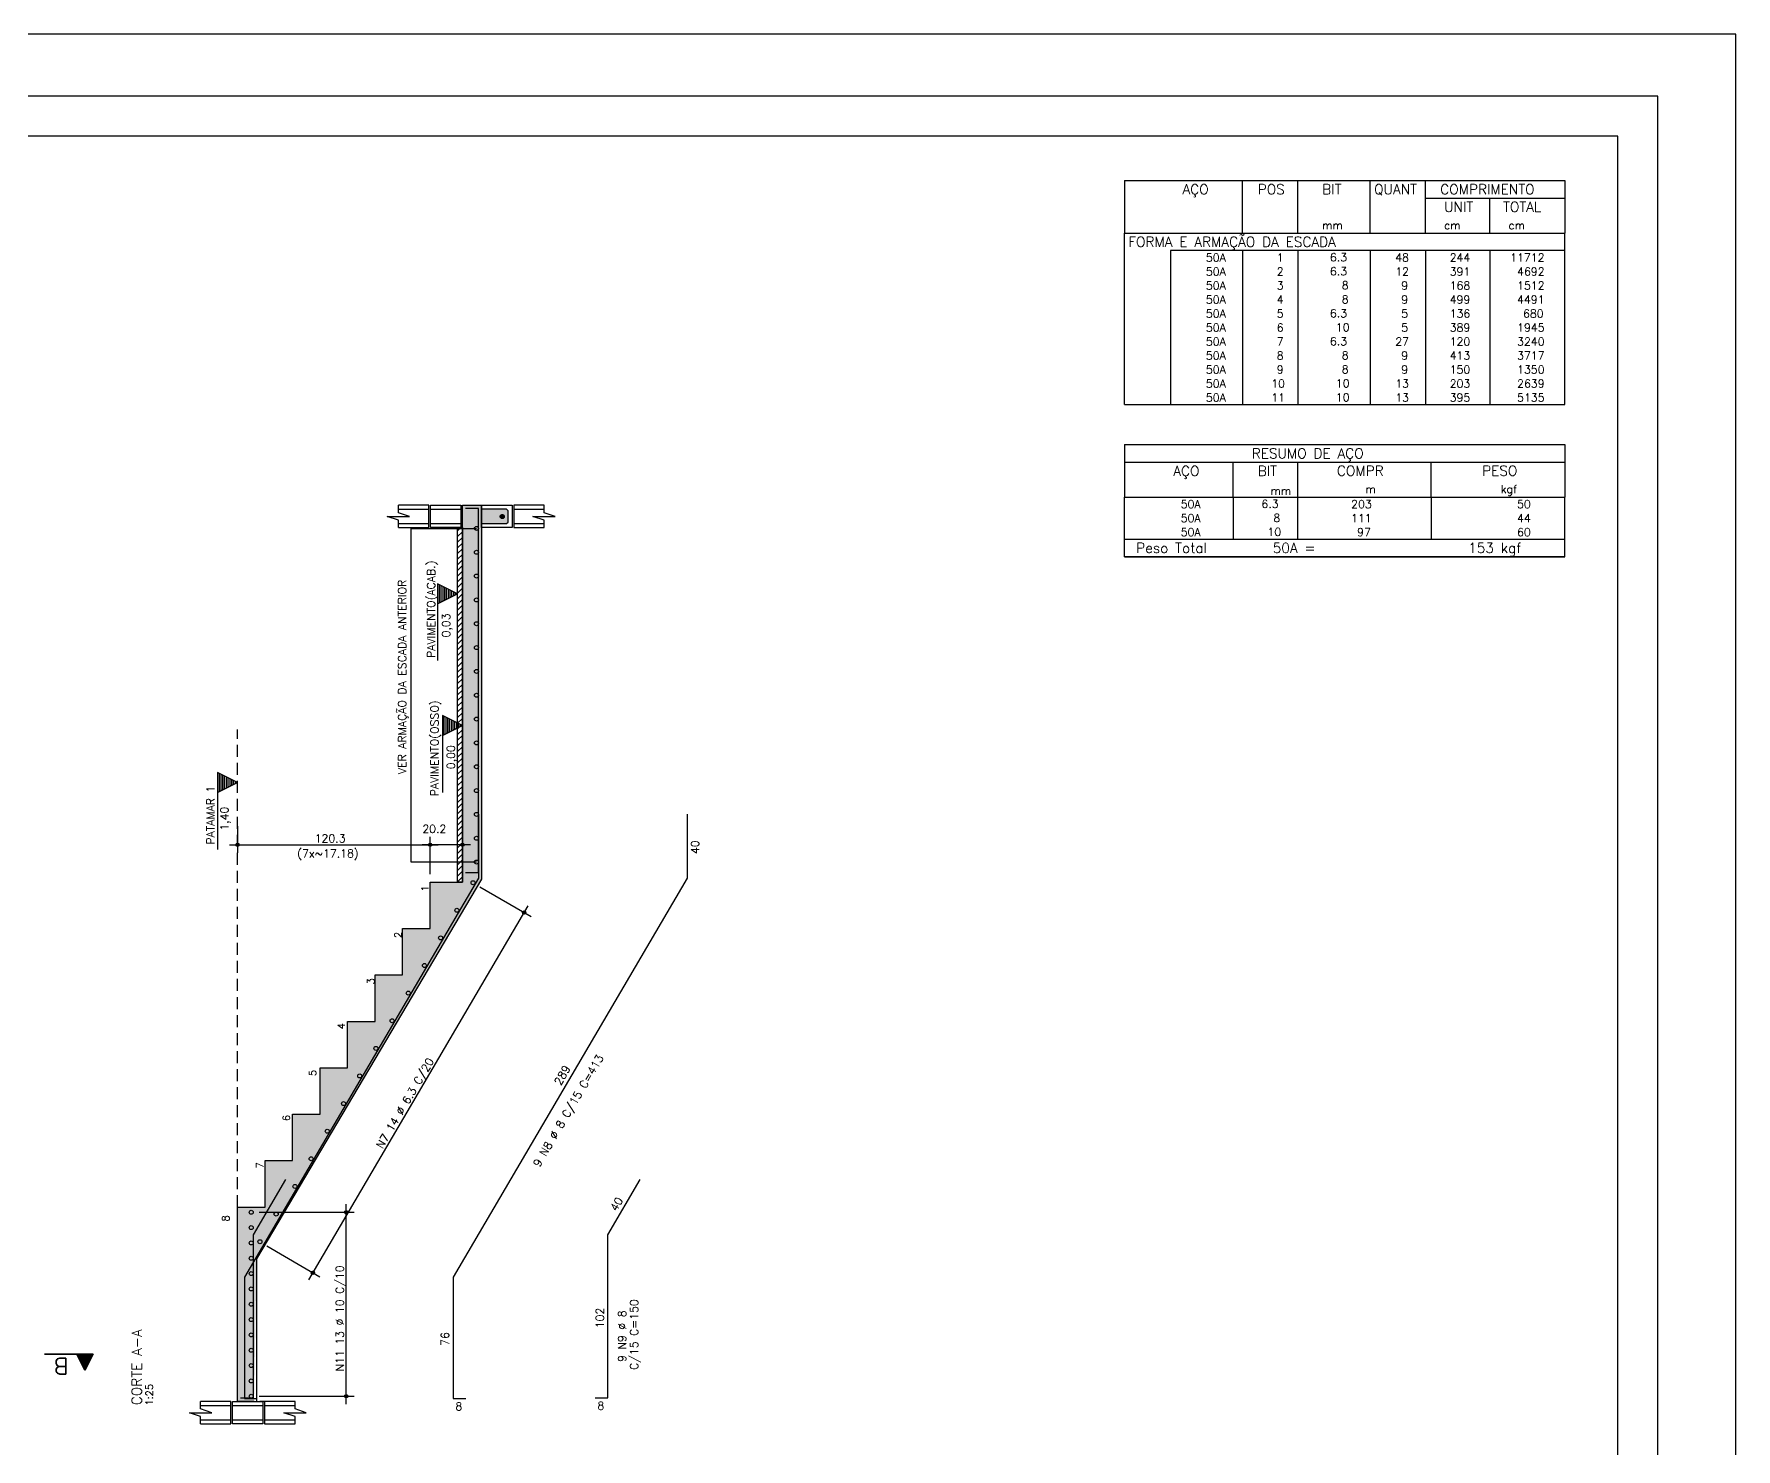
# Model space of a CAD drawing. Extents: x -3.9 to 84.1, y 0 to 62.5.
# Drawn here: x 41.57 to 84.1, y 27.14 to 62.5 of the extents above; entities that cross this region are included whole.
import ezdxf

# ---------------------------------------------------------------- set-up
doc = ezdxf.new("R2010")
doc.units = 0
doc.header["$MEASUREMENT"] = 0
doc.linetypes.add('ESTILO_TQS_0001', pattern=[0.45, 0.3, -0.15])
doc.linetypes.add('HIDDEN', pattern=[9.525, 6.35, -3.175])
doc.layers.get('Defpoints').update_dxf_attribs({"linetype": 'CONTINUOUS'})
for name, color, linetype in [('ARQ_FOLHA', 7, 'CONTINUOUS'), ('PENA_01', 1, 'CONTINUOUS'), ('PENA_02', 2, 'CONTINUOUS'), ('PENA_03', 3, 'CONTINUOUS'), ('PENA_04', 4, 'CONTINUOUS'), ('PENA_05', 5, 'CONTINUOUS'), ('PENA_10', 253, 'CONTINUOUS')]:
    doc.layers.add(name, color=color, linetype=linetype)
doc.styles.get("Standard").update_dxf_attribs({"font": 'ROMANS.SHX'})

msp = doc.modelspace()

# ---------------------------------------------------------------- linework, layer by layer
at = {"layer": 'ARQ_FOLHA', "color": 1}
for points in [[(-1.95, 1.55), (82.15, 1.55), (82.15, 60.95), (-1.95, 60.95)], [(0.55, 2.55), (81.15, 2.55), (81.15, 59.95), (0.55, 59.95)]]:
    msp.add_lwpolyline(points, close=True, dxfattribs=at)
at = {"layer": 'Defpoints', "color": 8, "linetype": 'HIDDEN', "ltscale": 100}
msp.add_lwpolyline([(-3.9, 62.5), (-3.9, 0), (84.1, 0), (84.1, 62.5)], close=True, dxfattribs=at)
at = {"layer": 'PENA_01', "linetype": 'ESTILO_TQS_0001'}
msp.add_line((46.657, 33.185), (46.657, 45.12), dxfattribs=at)
at = {"layer": 'PENA_01', "linetype": 'Continuous'}
for p, q in [((46.657, 42.702), (46.657, 42.039)), ((46.457, 42.239), (51.67, 42.239)), ((52.477, 42.239), (51.27, 42.239)), ((51.47, 41.505), (51.47, 42.439)), ((51.47, 41.505), (51.47, 42.439)), ((52.277, 42.154), (52.277, 42.439)), ((52.714, 41.191), (53.99, 40.443)), ((48.441, 31.371), (53.919, 40.716)), ((49.372, 28.259), (49.372, 33.255)), ((47.198, 33.055), (49.572, 33.055)), ((47.39, 32.219), (48.714, 31.443)), ((47.198, 28.459), (49.572, 28.459))]:
    msp.add_line(p, q, dxfattribs=at)
msp.add_lwpolyline([(47.069, 28.325), (46.657, 28.325), (46.657, 33.185), (47.345, 33.185), (47.345, 34.345), (48.032, 34.345), (48.032, 35.505), (48.72, 35.505), (48.72, 36.665), (49.407, 36.665), (49.407, 37.825), (50.095, 37.825), (50.095, 38.985), (50.783, 38.985), (50.783, 40.145), (51.47, 40.145), (51.47, 41.305), (52.277, 41.305), (52.277, 50.724), (52.757, 50.724), (52.757, 41.38), (47.133, 31.895), (47.133, 28.325)], dxfattribs=at)
at = {"layer": 'PENA_02', "linetype": 'Continuous'}
for p, q in [((68.82, 58.839), (68.82, 57.526)), ((68.82, 58.839), (79.82, 58.839)), ((71.77, 57.526), (71.77, 58.839)), ((73.15, 57.526), (73.15, 58.839)), ((74.96, 57.526), (74.96, 58.839)), ((76.34, 57.526), (76.34, 58.839)), ((79.82, 58.839), (79.82, 57.526)), ((76.34, 58.401), (79.82, 58.401)), ((77.95, 57.526), (77.95, 58.401)), ((68.82, 57.526), (79.82, 57.526)), ((68.82, 57.089), (68.82, 57.526)), ((68.82, 57.526), (79.82, 57.526)), ((79.82, 57.089), (79.82, 57.526)), ((68.82, 56.739), (68.82, 57.089)), ((79.82, 57.089), (69.97, 57.089)), ((69.97, 57.089), (69.97, 56.739)), ((71.77, 57.089), (71.77, 56.739)), ((73.15, 57.089), (73.15, 56.739)), ((74.96, 57.089), (74.96, 56.739)), ((76.34, 57.089), (76.34, 56.739)), ((77.95, 57.089), (77.95, 56.739)), ((79.82, 56.739), (79.82, 57.089)), ((68.82, 56.389), (68.82, 56.739)), ((69.97, 56.739), (69.97, 56.389)), ((71.77, 56.739), (71.77, 56.389)), ((73.15, 56.739), (73.15, 56.389)), ((74.96, 56.739), (74.96, 56.389)), ((76.34, 56.739), (76.34, 56.389)), ((77.95, 56.739), (77.95, 56.389)), ((79.82, 56.389), (79.82, 56.739)), ((68.82, 56.039), (68.82, 56.389)), ((69.97, 56.389), (69.97, 56.039)), ((71.77, 56.389), (71.77, 56.039)), ((73.15, 56.389), (73.15, 56.039)), ((74.96, 56.389), (74.96, 56.039)), ((76.34, 56.389), (76.34, 56.039)), ((77.95, 56.389), (77.95, 56.039)), ((79.82, 56.039), (79.82, 56.389)), ((68.82, 55.689), (68.82, 56.039)), ((69.97, 56.039), (69.97, 55.689)), ((71.77, 56.039), (71.77, 55.689)), ((73.15, 56.039), (73.15, 55.689)), ((74.96, 56.039), (74.96, 55.689)), ((76.34, 56.039), (76.34, 55.689)), ((77.95, 56.039), (77.95, 55.689)), ((79.82, 55.689), (79.82, 56.039)), ((68.82, 55.339), (68.82, 55.689)), ((68.82, 54.989), (68.82, 55.339)), ((69.97, 55.689), (69.97, 55.339)), ((69.97, 55.339), (69.97, 54.989)), ((71.77, 55.689), (71.77, 55.339)), ((71.77, 55.339), (71.77, 54.989)), ((73.15, 55.689), (73.15, 55.339)), ((73.15, 55.339), (73.15, 54.989)), ((74.96, 55.689), (74.96, 55.339)), ((74.96, 55.339), (74.96, 54.989)), ((76.34, 55.689), (76.34, 55.339)), ((76.34, 55.339), (76.34, 54.989)), ((77.95, 55.689), (77.95, 55.339)), ((77.95, 55.339), (77.95, 54.989)), ((79.82, 55.339), (79.82, 55.689)), ((79.82, 54.989), (79.82, 55.339)), ((68.82, 54.639), (68.82, 54.989)), ((69.97, 54.989), (69.97, 54.639)), ((71.77, 54.989), (71.77, 54.639)), ((73.15, 54.989), (73.15, 54.639)), ((74.96, 54.989), (74.96, 54.639)), ((76.34, 54.989), (76.34, 54.639)), ((77.95, 54.989), (77.95, 54.639)), ((79.82, 54.639), (79.82, 54.989)), ((68.82, 54.289), (68.82, 54.639)), ((69.97, 54.639), (69.97, 54.289)), ((71.77, 54.639), (71.77, 54.289)), ((73.15, 54.639), (73.15, 54.289)), ((74.96, 54.639), (74.96, 54.289)), ((76.34, 54.639), (76.34, 54.289)), ((77.95, 54.639), (77.95, 54.289)), ((79.82, 54.289), (79.82, 54.639)), ((68.82, 53.939), (68.82, 54.289)), ((69.97, 54.289), (69.97, 53.939)), ((71.77, 54.289), (71.77, 53.939)), ((73.15, 54.289), (73.15, 53.939)), ((74.96, 54.289), (74.96, 53.939)), ((76.34, 54.289), (76.34, 53.939)), ((77.95, 54.289), (77.95, 53.939)), ((79.82, 53.939), (79.82, 54.289)), ((68.82, 53.589), (68.82, 53.939)), ((68.82, 53.239), (68.82, 53.589)), ((69.97, 53.939), (69.97, 53.589)), ((69.97, 53.589), (69.97, 53.239)), ((71.77, 53.939), (71.77, 53.589)), ((71.77, 53.589), (71.77, 53.239)), ((73.15, 53.939), (73.15, 53.589)), ((73.15, 53.589), (73.15, 53.239)), ((74.96, 53.939), (74.96, 53.589)), ((74.96, 53.589), (74.96, 53.239)), ((76.34, 53.939), (76.34, 53.589)), ((76.34, 53.589), (76.34, 53.239)), ((77.95, 53.939), (77.95, 53.589)), ((77.95, 53.589), (77.95, 53.239)), ((79.82, 53.589), (79.82, 53.939)), ((79.82, 53.239), (79.82, 53.589)), ((68.82, 53.239), (79.82, 53.239)), ((68.82, 52.239), (68.82, 50.926)), ((68.82, 52.239), (79.82, 52.239)), ((79.82, 52.239), (79.82, 50.926)), ((68.82, 51.801), (79.82, 51.801)), ((71.54, 50.926), (71.54, 51.801)), ((73.15, 50.926), (73.15, 51.801)), ((76.485, 50.926), (76.485, 51.801)), ((68.82, 50.926), (79.82, 50.926)), ((68.82, 50.576), (68.82, 50.926)), ((71.54, 50.926), (71.54, 50.576)), ((73.15, 50.576), (73.15, 50.926)), ((76.485, 50.926), (76.485, 50.576)), ((79.82, 50.576), (79.82, 50.926)), ((68.82, 50.226), (68.82, 50.576)), ((68.82, 49.876), (68.82, 50.226)), ((71.54, 50.576), (71.54, 50.226)), ((71.54, 50.226), (71.54, 49.876)), ((73.15, 50.226), (73.15, 50.576)), ((73.15, 49.876), (73.15, 50.226)), ((76.485, 50.576), (76.485, 50.226)), ((76.485, 50.226), (76.485, 49.876)), ((79.82, 50.226), (79.82, 50.576)), ((79.82, 49.876), (79.82, 50.226)), ((68.82, 49.876), (79.82, 49.876)), ((68.82, 49.439), (68.82, 49.876)), ((68.82, 49.876), (79.82, 49.876)), ((79.82, 49.439), (79.82, 49.876)), ((79.82, 49.439), (68.82, 49.439)), ((68.82, 49.439), (79.82, 49.439))]:
    msp.add_line(p, q, dxfattribs=at)
for points in [[(-1.95, 1.55), (82.15, 1.55), (82.15, 60.95), (-1.95, 60.95), (-1.95, 1.55)], [(50.677, 50.164), (50.677, 50.35), (50.397, 50.444), (50.957, 50.444), (50.677, 50.537), (50.677, 50.724)], [(54.317, 50.164), (54.317, 50.35), (54.037, 50.444), (54.597, 50.444), (54.317, 50.537), (54.317, 50.724)], [(45.733, 27.765), (45.733, 27.952), (45.453, 28.045), (46.013, 28.045), (45.733, 28.139), (45.733, 28.325)], [(48.093, 27.765), (48.093, 27.952), (47.813, 28.045), (48.373, 28.045), (48.093, 28.139), (48.093, 28.325)]]:
    msp.add_lwpolyline(points, dxfattribs=at)
for centre, radius in [((46.657, 42.239), 0.04), ((46.657, 42.239), 0.02), ((51.47, 42.239), 0.04), ((51.47, 42.239), 0.04), ((51.47, 42.239), 0.02), ((51.47, 42.239), 0.02), ((52.277, 42.239), 0.04), ((52.277, 42.239), 0.02), ((53.818, 40.544), 0.0416), ((53.818, 40.544), 0.0208), ((49.372, 33.055), 0.0416), ((49.372, 33.055), 0.0208), ((48.542, 31.544), 0.0416), ((48.542, 31.544), 0.0208), ((49.372, 28.459), 0.0416), ((49.372, 28.459), 0.0208)]:
    msp.add_circle(centre, radius, dxfattribs=at)
at = {"layer": 'PENA_03', "linetype": 'Continuous'}
for p, q in [((51.437, 50.724), (50.677, 50.724)), ((50.677, 50.624), (51.437, 50.624)), ((51.437, 50.164), (51.437, 50.724)), ((51.477, 50.624), (52.237, 50.624)), ((54.317, 50.724), (53.557, 50.724)), ((53.557, 50.724), (53.557, 50.164)), ((53.557, 50.624), (54.317, 50.624)), ((50.677, 50.264), (51.437, 50.264)), ((51.477, 50.264), (52.237, 50.264)), ((53.557, 50.264), (54.317, 50.264)), ((50.677, 50.164), (51.437, 50.164)), ((50.993, 41.807), (50.993, 50.145)), ((50.993, 50.145), (52.627, 50.145)), ((52.157, 50.085), (52.237, 50.164)), ((52.157, 49.943), (52.277, 50.063)), ((52.157, 49.802), (52.277, 49.922)), ((52.157, 49.66), (52.277, 49.78)), ((53.557, 50.164), (54.317, 50.164)), ((52.157, 49.519), (52.277, 49.639)), ((52.157, 49.377), (52.277, 49.497)), ((52.157, 49.236), (52.277, 49.356)), ((52.157, 49.095), (52.277, 49.215)), ((52.157, 48.953), (52.277, 49.073)), ((52.157, 48.812), (52.277, 48.932)), ((51.657, 48.761), (51.657, 46.841)), ((52.157, 48.511), (51.657, 48.761)), ((52.157, 48.511), (51.657, 48.261)), ((51.702, 48.283), (51.702, 48.738)), ((51.747, 48.305), (51.747, 48.716)), ((51.791, 48.327), (51.791, 48.694)), ((51.836, 48.35), (51.836, 48.671)), ((51.88, 48.372), (51.88, 48.649)), ((51.925, 48.394), (51.925, 48.627)), ((51.97, 48.417), (51.97, 48.605)), ((52.014, 48.439), (52.014, 48.582)), ((52.059, 48.461), (52.059, 48.56)), ((52.103, 48.484), (52.103, 48.538)), ((52.157, 48.67), (52.277, 48.79)), ((52.157, 48.529), (52.277, 48.649)), ((52.157, 48.388), (52.277, 48.508)), ((52.157, 48.246), (52.277, 48.366)), ((52.157, 48.105), (52.277, 48.225)), ((52.157, 47.963), (52.277, 48.083)), ((52.157, 47.822), (52.277, 47.942)), ((52.157, 47.68), (52.277, 47.8)), ((52.157, 47.539), (52.277, 47.659)), ((52.157, 47.398), (52.277, 47.518)), ((52.157, 47.256), (52.277, 47.376)), ((52.157, 47.115), (52.277, 47.235)), ((52.157, 46.973), (52.277, 47.093)), ((52.157, 46.832), (52.277, 46.952)), ((52.157, 46.69), (52.277, 46.81)), ((52.157, 46.549), (52.277, 46.669)), ((52.157, 46.408), (52.277, 46.528)), ((52.157, 46.266), (52.277, 46.386)), ((52.157, 46.125), (52.277, 46.245)), ((52.157, 45.983), (52.277, 46.103)), ((52.157, 45.842), (52.277, 45.962)), ((52.157, 45.701), (52.277, 45.821)), ((52.157, 45.559), (52.277, 45.679)), ((52.157, 45.418), (52.277, 45.538)), ((51.777, 45.468), (51.777, 43.548)), ((52.277, 45.218), (51.777, 45.468)), ((52.277, 45.218), (51.777, 44.968)), ((51.822, 44.991), (51.822, 45.446)), ((51.867, 45.013), (51.867, 45.424)), ((51.911, 45.035), (51.911, 45.402)), ((51.956, 45.058), (51.956, 45.379)), ((52, 45.08), (52, 45.357)), ((52.045, 45.102), (52.045, 45.335)), ((52.09, 45.125), (52.09, 45.312)), ((52.134, 45.147), (52.134, 45.29)), ((52.157, 45.276), (52.277, 45.396)), ((52.157, 45.135), (52.277, 45.255)), ((52.157, 44.993), (52.277, 45.113)), ((52.179, 45.169), (52.179, 45.268)), ((52.223, 45.191), (52.223, 45.245)), ((52.157, 44.852), (52.277, 44.972)), ((52.157, 44.711), (52.277, 44.831)), ((52.157, 44.569), (52.277, 44.689)), ((52.157, 44.428), (52.277, 44.548)), ((52.157, 44.286), (52.277, 44.406)), ((52.157, 44.145), (52.277, 44.265)), ((46.157, 44.042), (46.157, 42.122)), ((46.657, 43.792), (46.157, 44.042)), ((46.202, 43.565), (46.202, 44.02)), ((46.246, 43.587), (46.246, 43.998)), ((46.291, 43.609), (46.291, 43.975)), ((46.335, 43.631), (46.335, 43.953)), ((46.38, 43.654), (46.38, 43.931)), ((46.425, 43.676), (46.425, 43.908)), ((46.469, 43.698), (46.469, 43.886)), ((46.514, 43.721), (46.514, 43.864)), ((46.558, 43.743), (46.558, 43.842)), ((46.603, 43.765), (46.603, 43.819)), ((52.157, 44.003), (52.277, 44.123)), ((52.157, 43.862), (52.277, 43.982)), ((52.157, 43.721), (52.277, 43.841)), ((46.657, 43.792), (46.157, 43.542)), ((52.157, 43.579), (52.277, 43.699)), ((52.157, 43.438), (52.277, 43.558)), ((52.157, 43.296), (52.277, 43.416)), ((52.157, 43.155), (52.277, 43.275)), ((52.157, 43.014), (52.277, 43.134)), ((52.157, 42.872), (52.277, 42.992)), ((52.157, 42.731), (52.277, 42.851)), ((52.157, 42.589), (52.277, 42.709)), ((52.157, 42.448), (52.277, 42.568)), ((52.157, 42.306), (52.277, 42.426)), ((52.157, 42.165), (52.277, 42.285)), ((52.157, 42.024), (52.277, 42.144)), ((52.627, 41.807), (50.993, 41.807)), ((52.157, 41.882), (52.277, 42.002)), ((52.157, 41.741), (52.277, 41.861)), ((52.157, 41.599), (52.277, 41.719)), ((52.157, 41.458), (52.277, 41.578)), ((52.157, 41.316), (52.277, 41.436)), ((46.493, 28.325), (45.733, 28.325)), ((45.733, 28.225), (46.493, 28.225)), ((46.493, 27.765), (46.493, 28.325)), ((46.533, 28.225), (47.293, 28.225)), ((47.973, 28.324), (47.213, 28.324)), ((48.093, 28.325), (47.333, 28.325)), ((47.333, 28.325), (47.333, 27.765)), ((47.333, 28.225), (48.093, 28.225)), ((45.733, 27.865), (46.493, 27.865)), ((45.733, 27.765), (46.493, 27.765)), ((46.533, 27.865), (47.293, 27.865)), ((47.333, 27.865), (48.093, 27.865)), ((47.333, 27.765), (48.093, 27.765))]:
    msp.add_line(p, q, dxfattribs=at)
for points in [[(52.237, 50.724), (52.237, 50.164), (51.477, 50.164), (51.477, 50.724), (52.237, 50.724)], [(53.517, 50.724), (53.517, 50.164), (52.757, 50.164), (52.757, 50.724), (53.517, 50.724)], [(52.757, 50.264), (53.377, 50.264), (53.417, 50.304), (53.417, 50.584), (53.377, 50.624), (52.757, 50.624)], [(53.271, 50.391), (53.261, 50.392), (53.251, 50.396), (53.242, 50.401), (53.234, 50.408), (53.228, 50.416), (53.223, 50.426), (53.221, 50.436), (53.221, 50.447), (53.223, 50.457), (53.228, 50.466), (53.234, 50.475), (53.242, 50.482), (53.251, 50.487), (53.261, 50.49), (53.271, 50.491), (53.281, 50.49), (53.291, 50.487), (53.3, 50.482), (53.308, 50.475), (53.314, 50.466), (53.319, 50.457), (53.321, 50.447), (53.321, 50.436), (53.319, 50.426), (53.314, 50.416), (53.308, 50.408), (53.3, 50.401), (53.291, 50.396), (53.281, 50.392), (53.271, 50.391)], [(52.277, 41.305), (52.157, 41.305), (52.157, 50.164), (52.277, 50.164), (52.277, 41.305)], [(51.657, 48.261), (52.157, 48.511), (51.657, 48.761), (51.657, 48.261)], [(51.777, 44.968), (52.277, 45.218), (51.777, 45.468), (51.777, 44.968)], [(46.157, 43.542), (46.657, 43.792), (46.157, 44.042), (46.157, 43.542)], [(43.048, 29.51), (42.843, 29.101), (42.639, 29.51), (43.048, 29.51)], [(47.293, 28.325), (47.293, 27.765), (46.533, 27.765), (46.533, 28.325), (47.293, 28.325)]]:
    msp.add_lwpolyline(points, dxfattribs=at)
for centre in [(52.627, 50.145), (53.271, 50.441), (52.627, 49.549), (52.627, 48.954), (52.627, 48.358), (52.627, 47.763), (52.627, 47.167), (52.627, 46.571), (52.627, 45.976), (52.627, 45.38), (52.627, 44.785), (52.627, 44.189), (52.627, 43.593), (52.627, 42.998), (52.627, 42.402), (52.627, 41.807), (52.541, 41.292), (52.137, 40.602), (51.732, 39.912), (51.328, 39.222), (50.923, 38.532), (50.519, 37.841), (50.114, 37.151), (49.709, 36.461), (49.305, 35.771), (48.9, 35.081), (48.496, 34.391), (48.091, 33.7), (46.998, 33.055), (47.622, 33.01), (46.998, 32.672), (46.998, 32.289), (47.218, 32.32), (46.998, 31.906), (46.998, 31.523), (46.998, 31.139), (46.998, 30.757), (46.998, 30.373), (46.998, 29.991), (46.998, 29.606), (46.998, 29.225), (46.998, 28.84), (46.998, 28.459)]:
    msp.add_circle(centre, 0.05, dxfattribs=at)
for points in [[(53.271, 50.391), (53.221, 50.447), (53.223, 50.457)], [(53.271, 50.391), (53.221, 50.436), (53.221, 50.447)], [(53.271, 50.391), (53.223, 50.426), (53.221, 50.436)], [(53.271, 50.391), (53.223, 50.457), (53.228, 50.466)], [(53.271, 50.391), (53.228, 50.416), (53.223, 50.426)], [(53.271, 50.391), (53.228, 50.466), (53.234, 50.475)], [(53.271, 50.391), (53.234, 50.408), (53.228, 50.416)], [(53.271, 50.391), (53.234, 50.475), (53.242, 50.482)], [(53.271, 50.391), (53.242, 50.401), (53.234, 50.408)], [(53.271, 50.391), (53.242, 50.482), (53.251, 50.487)], [(53.271, 50.391), (53.251, 50.396), (53.242, 50.401)], [(53.271, 50.391), (53.251, 50.487), (53.261, 50.49)], [(53.271, 50.391), (53.261, 50.392), (53.251, 50.396)], [(53.271, 50.391), (53.261, 50.49), (53.271, 50.491)], [(53.271, 50.391), (53.271, 50.491), (53.281, 50.49)], [(53.271, 50.391), (53.281, 50.49), (53.291, 50.487)], [(53.271, 50.391), (53.291, 50.487), (53.3, 50.482)], [(53.271, 50.391), (53.3, 50.482), (53.308, 50.475)], [(53.271, 50.391), (53.308, 50.475), (53.314, 50.466)], [(53.271, 50.391), (53.314, 50.466), (53.319, 50.457)], [(53.271, 50.391), (53.319, 50.457), (53.321, 50.447)], [(53.271, 50.391), (53.321, 50.447), (53.321, 50.436)], [(53.271, 50.391), (53.321, 50.436), (53.319, 50.426)], [(53.271, 50.391), (53.319, 50.426), (53.314, 50.416)], [(53.271, 50.391), (53.314, 50.416), (53.308, 50.408)], [(53.271, 50.391), (53.308, 50.408), (53.3, 50.401)], [(53.271, 50.391), (53.3, 50.401), (53.291, 50.396)], [(53.271, 50.391), (53.291, 50.396), (53.281, 50.392)], [(53.271, 50.391), (53.281, 50.392), (53.271, 50.391)]]:
    msp.add_solid(points, dxfattribs=at)
at = {"layer": 'PENA_04', "linetype": 'Continuous'}
for p, q in [((41.835, 29.512), (43.051, 29.512)), ((43.048, 29.51), (41.835, 29.51)), ((42.843, 29.097), (42.637, 29.51)), ((42.843, 29.101), (42.639, 29.51)), ((43.033, 29.48), (42.654, 29.48)), ((43.017, 29.448), (42.67, 29.448)), ((43.001, 29.416), (42.686, 29.416)), ((42.985, 29.384), (42.702, 29.384)), ((42.969, 29.352), (42.718, 29.352)), ((43.051, 29.512), (42.843, 29.097)), ((43.048, 29.51), (42.843, 29.101)), ((42.953, 29.32), (42.734, 29.32)), ((42.937, 29.289), (42.749, 29.288)), ((42.921, 29.256), (42.765, 29.256)), ((42.905, 29.225), (42.781, 29.225)), ((42.889, 29.193), (42.797, 29.193)), ((42.873, 29.161), (42.813, 29.161)), ((42.857, 29.129), (42.829, 29.129))]:
    msp.add_line(p, q, dxfattribs=at)
at = {"layer": 'PENA_05', "linetype": 'Continuous'}
for p, q in [((52.677, 50.644), (52.357, 50.644)), ((52.677, 41.543), (52.677, 50.644)), ((52.677, 43.006), (52.677, 41.406)), ((57.889, 43.006), (57.889, 41.406)), ((52.677, 41.406), (46.829, 31.43)), ((57.889, 41.406), (52.041, 31.43)), ((52.357, 41.543), (52.677, 41.543)), ((47.053, 32.49), (47.863, 33.871)), ((55.911, 32.49), (56.72, 33.871)), ((47.053, 28.421), (47.053, 32.49)), ((55.911, 28.421), (55.911, 32.49)), ((46.829, 31.43), (46.829, 28.405)), ((52.041, 31.43), (52.041, 28.405)), ((46.733, 28.421), (47.053, 28.421)), ((46.829, 28.405), (47.149, 28.405)), ((52.041, 28.405), (52.361, 28.405)), ((55.591, 28.421), (55.911, 28.421))]:
    msp.add_line(p, q, dxfattribs=at)
at = {"layer": 'PENA_10', "linetype": 'Continuous'}
for points in [[(52.757, 41.38), (52.277, 41.305), (52.277, 50.724)], [(52.757, 41.38), (52.277, 50.724), (52.757, 50.724)], [(52.757, 50.624), (52.757, 50.264), (53.377, 50.264)], [(52.757, 50.624), (53.377, 50.264), (53.417, 50.304)], [(52.757, 50.624), (53.417, 50.304), (53.417, 50.584)], [(52.757, 50.624), (53.417, 50.584), (53.377, 50.624)], [(52.757, 50.624), (53.377, 50.624), (52.757, 50.624)], [(52.757, 41.38), (47.133, 31.895), (47.345, 33.185)], [(52.757, 41.38), (47.345, 33.185), (48.032, 34.345)], [(52.757, 41.38), (48.032, 34.345), (48.72, 35.505)], [(52.757, 41.38), (48.72, 35.505), (49.407, 36.665)], [(52.757, 41.38), (49.407, 36.665), (50.095, 37.825)], [(52.757, 41.38), (50.095, 37.825), (50.783, 38.985)], [(52.757, 41.38), (50.783, 38.985), (51.47, 40.145)], [(52.757, 41.38), (51.47, 40.145), (52.277, 41.305)], [(52.277, 41.305), (51.47, 40.145), (51.47, 41.305)], [(51.47, 40.145), (50.783, 38.985), (50.783, 40.145)], [(50.783, 38.985), (50.095, 37.825), (50.095, 38.985)], [(50.095, 37.825), (49.407, 36.665), (49.407, 37.825)], [(49.407, 36.665), (48.72, 35.505), (48.72, 36.665)], [(48.72, 35.505), (48.032, 34.345), (48.032, 35.505)], [(48.032, 34.345), (47.345, 33.185), (47.345, 34.345)], [(47.133, 31.895), (46.657, 28.325), (46.657, 33.185)], [(47.133, 31.895), (46.657, 33.185), (47.345, 33.185)], [(47.133, 31.895), (47.069, 28.325), (46.657, 28.325)]]:
    msp.add_solid(points, dxfattribs=at)

# ---------------------------------------------------------------- texts
at = {"layer": 'PENA_02', "linetype": 'Continuous'}
for s, height, p in [('AÇO', 0.25, (70.27, 58.495)), ('POS', 0.25, (72.15, 58.495)), ('BIT', 0.25, (73.76, 58.495)), ('QUANT', 0.25, (75.057, 58.495)), ('COMPRIMENTO', 0.25, (76.71, 58.495)), ('UNIT', 0.25, (76.807, 58.057)), ('TOTAL', 0.25, (78.279, 58.057)), ('FORMA E ARMAÇÃO DA ESCADA ', 0.25, (68.916, 57.182)), ('mm', 0.2, (73.76, 57.62)), ('cm', 0.2, (76.807, 57.62)), ('cm', 0.2, (78.417, 57.62)), ('     50A', 0.2, (70.11, 56.814)), ('  1', 0.2, (72.35, 56.814)), ('    6.3', 0.2, (73.357, 56.82)), ('   48', 0.2, (75.14, 56.814)), ('    244', 0.2, (76.35, 56.814)), ('  11712', 0.2, (78.184, 56.814)), ('     50A', 0.2, (70.11, 56.464)), ('  2', 0.2, (72.35, 56.464)), ('    6.3', 0.2, (73.357, 56.47)), ('   12', 0.2, (75.14, 56.464)), ('    391', 0.2, (76.35, 56.464)), ('   4692', 0.2, (78.184, 56.464)), ('     50A', 0.2, (70.11, 56.114)), ('  3', 0.2, (72.35, 56.114)), ('      8', 0.2, (73.357, 56.12)), ('    9', 0.2, (75.14, 56.114)), ('    168', 0.2, (76.35, 56.114)), ('   1512', 0.2, (78.184, 56.114)), ('     50A', 0.2, (70.11, 55.764)), ('  4', 0.2, (72.35, 55.764)), ('      8', 0.2, (73.357, 55.77)), ('    9', 0.2, (75.14, 55.764)), ('    499', 0.2, (76.35, 55.764)), ('   4491', 0.2, (78.184, 55.764)), ('     50A', 0.2, (70.11, 55.414)), ('  5', 0.2, (72.35, 55.414)), ('    6.3', 0.2, (73.357, 55.42)), ('    5', 0.2, (75.14, 55.414)), ('    136', 0.2, (76.35, 55.414)), ('    680', 0.2, (78.184, 55.414)), ('     50A', 0.2, (70.11, 55.064)), ('     50A', 0.2, (70.11, 54.714)), ('  7', 0.2, (72.35, 54.714)), ('  6', 0.2, (72.35, 55.064)), ('    6.3', 0.2, (73.357, 54.72)), ('     10', 0.2, (73.357, 55.07)), ('   27', 0.2, (75.14, 54.714)), ('    5', 0.2, (75.14, 55.064)), ('    389', 0.2, (76.35, 55.064)), ('    120', 0.2, (76.35, 54.714)), ('   3240', 0.2, (78.184, 54.714)), ('   1945', 0.2, (78.184, 55.064)), ('     50A', 0.2, (70.11, 54.364)), ('  8', 0.2, (72.35, 54.364)), ('      8', 0.2, (73.357, 54.37)), ('    9', 0.2, (75.14, 54.364)), ('    413', 0.2, (76.35, 54.364)), ('   3717', 0.2, (78.184, 54.364)), ('     50A', 0.2, (70.11, 54.014)), ('  9', 0.2, (72.35, 54.014)), ('      8', 0.2, (73.357, 54.02)), ('    9', 0.2, (75.14, 54.014)), ('    150', 0.2, (76.35, 54.014)), ('   1350', 0.2, (78.184, 54.014)), ('     50A', 0.2, (70.11, 53.664)), (' 10', 0.2, (72.35, 53.664)), ('     10', 0.2, (73.357, 53.67)), ('   13', 0.2, (75.14, 53.664)), ('    203', 0.2, (76.35, 53.664)), ('   2639', 0.2, (78.184, 53.664)), ('     50A', 0.2, (70.11, 53.314)), (' 11', 0.2, (72.35, 53.314)), ('     10', 0.2, (73.357, 53.32)), ('   13', 0.2, (75.14, 53.314)), ('    395', 0.2, (76.35, 53.314)), ('   5135', 0.2, (78.184, 53.314)), ('RESUMO DE AÇO', 0.25, (72.001, 51.895)), ('AÇO', 0.25, (70.04, 51.457)), ('BIT', 0.25, (72.15, 51.457)), ('COMPR', 0.25, (74.129, 51.461)), ('PESO', 0.25, (77.758, 51.461)), ('mm', 0.2, (72.471, 50.983)), ('m', 0.2, (74.843, 51.03)), ('kgf', 0.2, (78.221, 51.03)), ('     50A', 0.2, (69.48, 50.651)), ('    6.3', 0.2, (71.647, 50.657)), ('    203', 0.2, (73.888, 50.651)), ('      50', 0.2, (77.735, 50.651)), ('     50A', 0.2, (69.48, 50.301)), ('      8', 0.2, (71.647, 50.307)), ('    111', 0.2, (73.888, 50.301)), ('      44', 0.2, (77.735, 50.301)), ('Peso Total        50A =', 0.25, (69.113, 49.532)), ('     50A', 0.2, (69.48, 49.951)), ('     10', 0.2, (71.647, 49.957)), ('     97', 0.2, (73.888, 49.951)), ('     153 kgf', 0.25, (76.477, 49.532)), ('      60', 0.2, (77.735, 49.951))]:
    msp.add_text(s, height=height, dxfattribs=at).set_placement(p)
at = {"layer": 'PENA_03', "linetype": 'Continuous'}
for s, height, rotation, p in [('VER ARMAÇÃO DA ESCADA ANTERIOR', 0.2, 90, (50.869, 44.004)), ('40', 0.2, 90, (58.189, 42.006)), ('1', 0.18, 90, (51.43, 41.07)), ('2', 0.18, 90, (50.757, 39.91)), ('3', 0.18, 90, (50.077, 38.75)), ('4', 0.18, 90, (49.342, 37.627)), ('5', 0.18, 90, (48.625, 36.461)), ('N7 14 %%c 6.3 C/20', 0.2, 59.62, (50.279, 34.625)), ('9 N8 %%c 8 C/15 C=413', 0.2, 59.6199, (54.203, 34.168)), ('289', 0.2, 59.6209, (54.728, 36.209)), ('6', 0.18, 90, (47.965, 35.331)), ('7', 0.18, 90, (47.302, 34.149)), ('40', 0.2, 59.6209, (56.128, 33.059)), ('8', 0.18, 90, (46.452, 32.823)), ('N11 13 %%c 10 C/10', 0.2, 90, (49.312, 29.077)), ('102', 0.2, 90, (55.811, 30.156)), ('C/15 C=150', 0.2, 90, (56.666, 29.115)), ('9 N9 %%c 8', 0.2, 90, (56.366, 29.315)), ('76', 0.2, 90, (51.941, 29.717)), ('1:25', 0.18, 90, (44.541, 28.224))]:
    msp.add_text(s, height=height, rotation=rotation, dxfattribs=at).set_placement(p)
for s, p in [('20.2', (51.274, 42.536)), ('(7x~17.18)', (48.149, 41.923)), ('120.3', (48.584, 42.299)), ('8', (52.101, 28.105)), ('8', (55.651, 28.121))]:
    msp.add_text(s, height=0.2, dxfattribs=at).set_placement(p)
at = {"layer": 'PENA_04', "linetype": 'Continuous'}
for s, height, rotation, p in [('PAVIMENTO(ACAB.)', 0.2, 90, (51.592, 46.907)), ('0,03', 0.2, 90, (51.968, 47.42)), ('PAVIMENTO(OSSO)', 0.2, 90, (51.68, 43.449)), ('0,00', 0.2, 90, (52.088, 44.128)), ('PATAMAR 1', 0.2, 90, (46.082, 42.242)), ('1,40', 0.2, 90, (46.428, 42.592)), ('B', 0.4, 180, (42.435, 29.412))]:
    msp.add_text(s, height=height, rotation=rotation, dxfattribs=at).set_placement(p)
at = {"layer": 'PENA_05', "linetype": 'Continuous'}
msp.add_text('CORTE A-A', height=0.25, rotation=90, dxfattribs=at).set_placement((44.262, 28.234))

doc.saveas('drawing.dxf')
